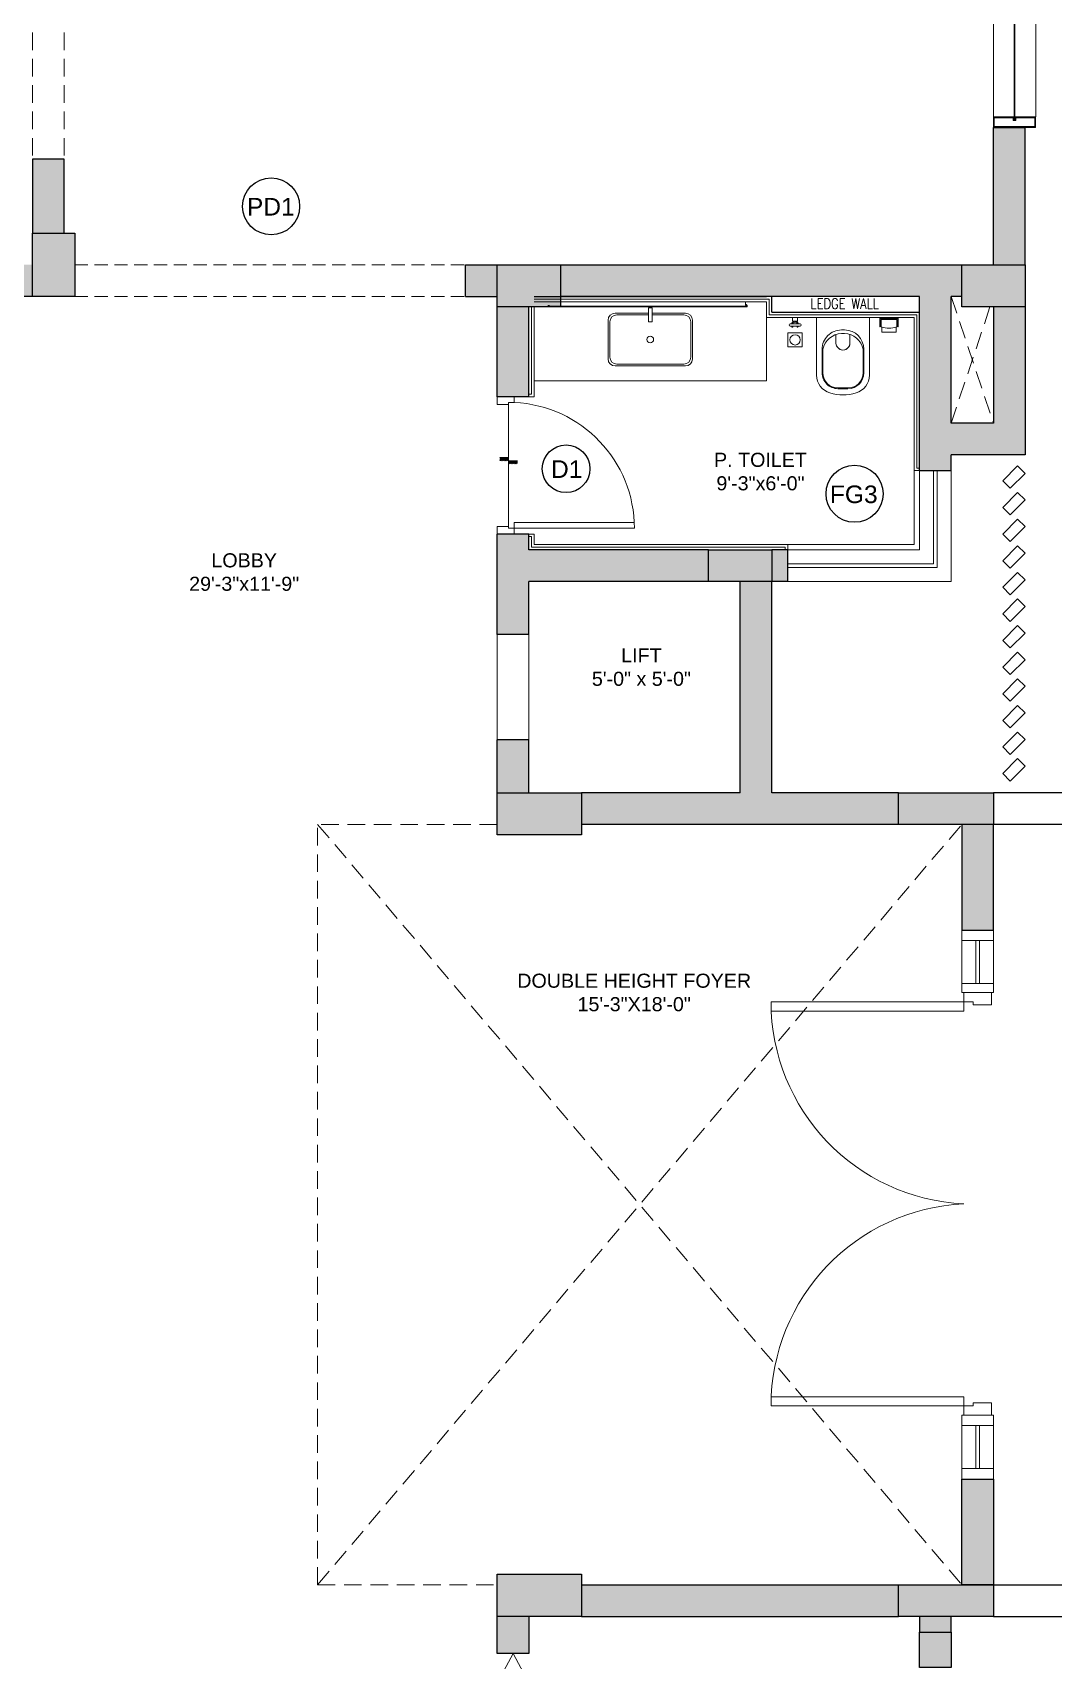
# Model space of a CAD drawing. Header units: inches. Extents: x 211391 to 214260, y -106888 to -102532.
# Drawn here: x 212012.2 to 212302.2, y -104506.5 to -104044.1 of the extents above; entities that cross this region are included whole.
import ezdxf

# ---------------------------------------------------------------- set-up
doc = ezdxf.new("R2010")
doc.units = ezdxf.units.IN
doc.header["$MEASUREMENT"] = 0
doc.linetypes.add('HIDDEN', pattern=[0.375, 0.25, -0.125])
doc.layers.get('0').update_dxf_attribs({"color": 4})
doc.layers.add('COLUMN', color=6, linetype='Continuous')
for name, color, linetype, lineweight in [('counter', 177, 'Continuous', 13), ('DIM', 1, 'Continuous', 9), ('DOOR', 2, 'Continuous', 9), ('DROP', 1, 'Continuous', 5), ('FIXTURES', 8, 'Continuous', 9), ('GLASS', 4, 'Continuous', 18), ('HATCH', 251, 'Continuous', 13), ('HIDDEN', 8, 'Continuous', 13), ('m.s.', 250, 'Continuous', 13), ('PROPOSED WALL', 6, 'Continuous', 25), ('STONE', 1, 'Continuous', 18), ('TEXT', 3, 'Continuous', 9), ('TEXT 1', 3, 'Continuous', 15), ('WALL', 5, 'Continuous', 25), ('window', 1, 'Continuous', 18)]:
    doc.layers.add(name, color=color, linetype=linetype, lineweight=lineweight)
doc.layers.add('DOOR GLAZING NUMBER', color=1, linetype='Continuous', lineweight=5, plot=False)
doc.styles.add('dimtext', font='segoeuil.ttf', dxfattribs={"width": 0.8, "height": 3})
doc.styles.add('STYLE1', font='arial.ttf', dxfattribs={"height": 8})

# ---------------------------------------------------------------- blocks, each defined once
blk = doc.blocks.new('YSRJ')
at = {"layer": 'DOOR', "elevation": 0}
for points in [[(216810.79, -98732.33, 0.400224), (216780.54, -98703.46), (216780.54, -98732.33), (216781.91, -98732.33), (216781.91, -98703.49)], [(216810.79, -98732.33, -0.400224), (216841.04, -98703.46), (216841.04, -98732.33), (216839.66, -98732.33), (216839.66, -98703.49)]]:
    blk.add_lwpolyline(points, format="xyb", dxfattribs=at)
for points in [[(216780.54, -98732.33), (216780.54, -98733.71), (216781, -98733.71), (216781, -98736.46), (216779.16, -98736.46), (216779.16, -98732.33)], [(216841.04, -98732.33), (216841.04, -98733.71), (216840.58, -98733.71), (216840.58, -98736.46), (216842.41, -98736.46), (216842.41, -98732.33)]]:
    blk.add_lwpolyline(points, close=True, dxfattribs=at)
blk = doc.blocks.new('erwe54')
at = {"layer": 'COLUMN', "ltscale": 20, "true_color": 0xe517e8}
h = blk.add_hatch(color=6, dxfattribs=at)
h.dxf.hatch_style = 1
h.paths.add_polyline_path([(205443.77, -115544.54), (205443.77, -115562.54), (205455.77, -115562.54), (205455.77, -115544.54)])
h = blk.add_hatch(color=6, dxfattribs=at)
h.dxf.hatch_style = 1
h.paths.add_polyline_path([(205593.77, -115553.54), (205575.77, -115553.54), (205575.77, -115565.54), (205593.77, -115565.54)])
h = blk.add_hatch(color=6, dxfattribs=at)
h.dxf.hatch_style = 1
h.paths.add_polyline_path([(205725.77, -115553.54), (205707.77, -115553.54), (205707.77, -115565.54), (205725.77, -115565.54)])
h = blk.add_hatch(color=6, dxfattribs=at)
h.dxf.hatch_style = 1
h.paths.add_polyline_path([(205653.77, -115634.54), (205635.77, -115634.54), (205635.77, -115643.54), (205653.77, -115643.54)])
h = blk.add_hatch(color=6, dxfattribs=at)
h.dxf.hatch_style = 1
h.paths.add_polyline_path([(205575.77, -115715.54), (205599.77, -115715.54), (205599.77, -115703.54), (205575.77, -115703.54)])
h = blk.add_hatch(color=6, dxfattribs=at)
h.dxf.hatch_style = 1
h.paths.add_polyline_path([(205716.77, -115703.54), (205689.77, -115703.54), (205689.77, -115712.54), (205716.77, -115712.54)])
h = blk.add_hatch(color=6, dxfattribs=at)
h.dxf.hatch_style = 1
h.paths.add_polyline_path([(205575.77, -115937.54), (205599.77, -115937.54), (205599.77, -115925.54), (205575.77, -115925.54)])
h = blk.add_hatch(color=6, dxfattribs=at)
h.dxf.hatch_style = 1
h.paths.add_polyline_path([(205716.77, -115928.54), (205689.77, -115928.54), (205689.77, -115937.54), (205716.77, -115937.54)])
at = {"layer": 'COLUMN', "ltscale": 20}
for points in [[(205443.77, -115562.54), (205443.77, -115544.54), (205455.77, -115544.54), (205455.77, -115562.54)], [(205575.77, -115553.54), (205593.77, -115553.54), (205593.77, -115565.54), (205575.77, -115565.54)], [(205707.77, -115553.54), (205725.77, -115553.54), (205725.77, -115565.54), (205707.77, -115565.54)], [(205635.77, -115634.54), (205653.77, -115634.54), (205653.77, -115643.54), (205635.77, -115643.54)], [(205599.77, -115715.54), (205575.77, -115715.54), (205575.77, -115703.54), (205599.77, -115703.54)], [(205689.77, -115703.54), (205716.77, -115703.54), (205716.77, -115712.54), (205689.77, -115712.54)], [(205599.77, -115937.54), (205575.77, -115937.54), (205575.77, -115925.54), (205599.77, -115925.54)], [(205689.77, -115928.54), (205716.77, -115928.54), (205716.77, -115937.54), (205689.77, -115937.54)]]:
    blk.add_lwpolyline(points, close=True, dxfattribs=at)
blk = doc.blocks.new('e57ik')
at = {"layer": 'm.s.', "ltscale": 15}
h = blk.add_hatch(dxfattribs=at)
h.set_pattern_fill('ANSI31', color=256)
h.set_pattern_definition([(45, (-434.42776, 41.17161), (-0.08838834765, 0.08838834765), [])])
h.paths.add_polyline_path([(210010.52, -105167.4), (210011.27, -105167.4), (210011.27, -105172.77), (210008.77, -105172.77), (210008.77, -105161.27), (210011.27, -105161.27), (210011.27, -105166.64), (210010.52, -105166.64)], flags=16)
h.paths.add_polyline_path([(210010.77, -105167.15), (210011.52, -105167.15), (210011.52, -105173.02), (210008.52, -105173.02), (210008.52, -105161.02), (210011.52, -105161.02), (210011.52, -105166.89), (210010.77, -105166.89)])
at = {"layer": 'm.s.', "ltscale": 2}
for points in [[(210010.77, -105167.15), (210011.52, -105167.15), (210011.52, -105173.02), (210008.52, -105173.02), (210008.52, -105161.02), (210011.52, -105161.02), (210011.52, -105166.89), (210010.77, -105166.89)], [(210010.52, -105167.4), (210011.27, -105167.4), (210011.27, -105172.77), (210008.77, -105172.77), (210008.77, -105161.27), (210011.27, -105161.27), (210011.27, -105166.64), (210010.52, -105166.64)]]:
    blk.add_lwpolyline(points, close=True, dxfattribs=at)
blk = doc.blocks.new('r68oul')
at = {"layer": 'GLASS', "ltscale": 15}
for p, q in [((209396.87, -105540.56), (209303.76, -105540.56)), ((209396.87, -105540.81), (209303.76, -105540.81))]:
    blk.add_line(p, q, dxfattribs=at)
at = {"layer": 'm.s.', "ltscale": 15}
for p, q in [((209303.76, -105534.69), (209396.87, -105534.69)), ((209396.87, -105546.69), (209303.76, -105546.69))]:
    blk.add_line(p, q, dxfattribs=at)
at = {"layer": 'DIM'}
blk.add_blockref('e57ik', (-707.76, -373.66), dxfattribs=at)
at = {"layer": 'DIM', "xscale": -1}
blk.add_blockref('e57ik', (419408.39, -373.66), dxfattribs=at)
blk = doc.blocks.new('*U5')
at = {"layer": 'DOOR'}
for points in [[(1.5, -4.54), (1.5, -3.04), (2, -3.04), (2, -0.04), (0, -0.04), (0, -4.54)], [(34.5, -4.54), (34.5, -3.04), (34, -3.04), (34, -0.04), (36, -0.04), (36, -4.54)]]:
    blk.add_lwpolyline(points, close=True, dxfattribs=at)
blk.add_lwpolyline([(34.5, -4.54, -0.400224), (1.5, -36.04), (1.5, -4.54), (3, -4.54), (3, -36.01)], format="xyb", dxfattribs=at)
blk = doc.blocks.new('*X6')
at = {"color": 0}
for p, q in [((-16.8, -3.5), (-13.3, 0)), ((-16.8, -0.8), (-15.9, 0)), ((-16.4, -5.8), (-10.6, 0)), ((-13.8, -5.8), (-8, 0)), ((-11.1, -5.8), (-5.3, 0)), ((-8.5, -5.8), (-2.7, 0)), ((-5.8, -5.8), (0, 0)), ((0, 0), (6, 6)), ((0, 2.7), (3.3, 6)), ((0, 5.3), (0.7, 6)), ((2.7, 0), (8.7, 6)), ((5.3, 0), (11.3, 6)), ((8, 0), (14, 6)), ((10.6, 0), (16.6, 6)), ((13.3, 0), (17, 3.8)), ((15.9, 0), (17, 1.1)), ((-3.2, -5.8), (0, -2.7)), ((-0.5, -5.8), (0, -5.3))]:
    blk.add_line(p, q, dxfattribs=at)
blk = doc.blocks.new('4 UQ46U')
at = {"layer": 'DROP', "lineweight": 5}
blk.add_lwpolyline([(67308.83, -52969.15), (67308.83, -52972.46), (67307.64, -52972.46), (67307.64, -52975.82)], dxfattribs=at)
at = {"layer": 'DROP', "lineweight": 5, "extrusion": (0, 0, -1), "xscale": 0.1972594911858323, "yscale": 0.1972594911858323, "zscale": -0.1972594911858323, "rotation": 270}
blk.add_blockref('*X6', (-67308.83, -52972.46), dxfattribs=at)
blk = doc.blocks.new('RJeaT')
at = {"layer": 'FIXTURES', "ltscale": 0.2}
for p, q in [((1938.58, 413.74), (1938.38, 413.74)), ((1938.38, 411.94), (1938.38, 413.74)), ((1938.58, 411.94), (1938.38, 411.94)), ((1938.58, 410.34), (1938.58, 415.34)), ((1938.58, 415.34), (1940.88, 415.34)), ((1938.68, 410.44), (1938.68, 415.24)), ((1938.68, 415.24), (1940.88, 415.24)), ((1940.88, 414.94), (1938.88, 414.94)), ((1938.88, 410.74), (1938.88, 414.94)), ((1939.88, 415.24), (1939.88, 415.14)), ((1939.88, 415.14), (1940.78, 415.14)), ((1939.98, 415.14), (1939.98, 414.94)), ((1940.68, 415.14), (1940.68, 414.94)), ((1940.78, 415.14), (1940.78, 415.24)), ((1940.88, 415.24), (1940.88, 415.34)), ((1942.28, 414.74), (1940.98, 414.74)), ((1942.28, 410.94), (1942.28, 414.74)), ((1940.88, 410.34), (1938.58, 410.34)), ((1940.88, 410.44), (1938.68, 410.44)), ((1938.68, 410.44), (1940.88, 410.44)), ((1938.88, 410.74), (1940.88, 410.74)), ((1939.88, 410.44), (1939.88, 410.54)), ((1939.88, 410.54), (1940.78, 410.54)), ((1939.98, 410.74), (1939.98, 410.54)), ((1940.68, 410.74), (1940.68, 410.54)), ((1940.78, 410.54), (1940.78, 410.44)), ((1940.88, 410.34), (1940.88, 410.44)), ((1940.98, 410.94), (1942.28, 410.94)), ((1939.38, 388.25), (1938.38, 388.25)), ((1938.38, 388.25), (1938.38, 386.85)), ((1938.38, 386.85), (1939.38, 386.85)), ((1939.38, 386.85), (1939.38, 388.25)), ((1940.08, 386.28), (1940.08, 388.92)), ((1942.48, 389.48), (1942.48, 385.68)), ((1946.28, 389.48), (1942.48, 389.48)), ((1942.48, 385.68), (1946.28, 385.68)), ((1946.28, 385.68), (1946.28, 389.48))]:
    blk.add_line(p, q, dxfattribs=at)
at = {"layer": 'FIXTURES'}
for p, q in [((1938.38, 407.57), (1953.87, 407.57)), ((1938.38, 393.37), (1938.38, 407.57)), ((1953.24, 406.09), (1946.91, 406.09)), ((1953.24, 405.88), (1946.91, 405.88)), ((1941.71, 400.89), (1941.71, 400.04)), ((1942.68, 400.89), (1942.68, 400.04)), ((1942.93, 402.34), (1945.23, 402.34)), ((1942.93, 402.34), (1945.23, 402.34)), ((1945.23, 398.59), (1942.96, 398.59)), ((1945.23, 398.59), (1942.96, 398.59)), ((1957.3, 400.47), (1957.3, 401.81)), ((1957.3, 399.12), (1957.3, 400.47)), ((1957.51, 400.47), (1957.51, 401.81)), ((1957.51, 399.12), (1957.51, 400.47)), ((1946.91, 395.05), (1953.24, 395.05)), ((1946.91, 394.84), (1953.24, 394.84)), ((1953.87, 393.37), (1938.38, 393.37))]:
    blk.add_line(p, q, dxfattribs=at)
at = {"layer": 'FIXTURES', "ltscale": 0.2, "extrusion": (0, 0, -1)}
blk.add_line((1940.68, 386.28), (1940.68, 388.92), dxfattribs=at)
at = {"layer": 'FIXTURES'}
for centre, start, end in [((1953.87, 402.57), 16.6739, 90), ((1953.87, 398.37), 270, 343.3261)]:
    blk.add_arc(centre, 5, start, end, dxfattribs=at)
at = {"layer": 'FIXTURES', "ltscale": 0.2}
for centre, start, end in [((1940.38, 388.92), 0, 180), ((1940.38, 386.28), 180, 0)]:
    blk.add_arc(centre, 0.3, start, end, dxfattribs=at)
for centre, major_axis, ratio, start_param, end_param in [((1935.08, 412.84), (0, 6.17), 0.999988, 4.36874, 5.056072), ((1940.38, 387.55), (0, 0.991), 0.999988, 0.339854, 2.833873), ((1940.38, 387.55), (0, 0.743), 0.999988, 0.460571, 2.725879), ((1940.38, 387.55), (0, 0.991), 0.999988, -0.626784, -0.307745), ((1940.38, 387.55), (-0.525, 0.525), 1, -1.412135, -1.201093), ((1940.38, 387.55), (-0.525, 0.525), 1, 2.771889, 3.025893), ((1940.38, 387.55), (0, 0.991), 0.999988, 3.449295, 3.7684), ((1940.88, 388.25), (0, 0.124), 0.999988, 2.220239, 5.656431), ((1940.88, 386.85), (0, 0.124), 0.999988, 3.768369, 7.204495)]:
    blk.add_ellipse(centre, major_axis=major_axis, ratio=ratio, start_param=start_param, end_param=end_param, dxfattribs=at)
at = {"layer": 'FIXTURES'}
for centre, major_axis, ratio, start_param, end_param in [((1946.91, 400.89), (-3.67, 3.67), 1, -0.785398, 0.785398), ((1947.9, 400.76), (-3.69, 3.69), 1, -0.594765, 0.75982), ((1953.24, 401.81), (3.02, 3.02), 1, 5.497787, 7.068583), ((1953.24, 401.81), (-2.88, 2.88), 1, 3.926991, 5.497787), ((1944.14, 400.47), (-15.03, 0), 0.9017, 2.877811, 3.405374), ((1946.91, 400.04), (3.67, 3.67), 1, 2.356194, 3.926991), ((1948.1, 400.34), (3.84, 3.84), 1, 2.412384, 3.705746), ((1945.23, 400.47), (-1.33, 1.33), 1, 2.356194, 5.497787), ((1953.24, 399.12), (2.88, 2.88), 1, 3.926991, 5.497787), ((1953.24, 399.12), (-3.02, 3.02), 1, 2.356194, 3.926991)]:
    blk.add_ellipse(centre, major_axis=major_axis, ratio=ratio, start_param=start_param, end_param=end_param, dxfattribs=at)
at = {"layer": 'FIXTURES', "extrusion": (0, 0, -1)}
blk.add_ellipse((1945.23, 400.47), major_axis=(1.33, 1.33), ratio=1, start_param=-0.785398, end_param=2.356194, dxfattribs=at)
at = {"layer": 'FIXTURES', "ltscale": 0.2, "extrusion": (0, 0, -1)}
blk.add_ellipse((1944.38, 387.58), major_axis=(0, 1.39), ratio=0.999988, start_param=4.213360238e-07, end_param=6.28318572851561, dxfattribs=at)
blk = doc.blocks.new('AETJUEU')
at = {"layer": 'FIXTURES'}
for p, q in [((67936.69, -56340.58), (67927.19, -56340.58)), ((67936.69, -56341.08), (67927.69, -56341.08)), ((67937.68, -56339.05), (67936.69, -56339.05)), ((67936.69, -56339.05), (67936.69, -56343.07)), ((67937.68, -56343.07), (67937.68, -56339.05)), ((67947.19, -56340.58), (67937.68, -56340.58)), ((67946.69, -56341.08), (67937.68, -56341.08)), ((67925.19, -56342.58), (67925.19, -56353.58)), ((67925.69, -56343.08), (67925.69, -56353.08)), ((67936.69, -56343.07), (67937.68, -56343.07)), ((67948.69, -56353.08), (67948.69, -56343.08)), ((67949.19, -56353.58), (67949.19, -56342.58)), ((67927.69, -56355.08), (67946.69, -56355.08)), ((67927.19, -56355.58), (67947.19, -56355.58))]:
    blk.add_line(p, q, dxfattribs=at)
blk.add_circle((67937.19, -56348.08), 0.945, dxfattribs=at)
for centre, start, end in [((67927.19, -56342.58), 90, 180), ((67927.69, -56343.08), 90, 180), ((67946.69, -56343.08), 0, 90), ((67947.19, -56342.58), 0, 90), ((67927.19, -56353.58), 180, 270), ((67927.69, -56353.08), 180, 270), ((67946.69, -56353.08), 270, 0), ((67947.19, -56353.58), 270, 0)]:
    blk.add_arc(centre, 2, start, end, dxfattribs=at)

msp = doc.modelspace()

# ---------------------------------------------------------------- hatches: boundary and pattern name
at = {"layer": 'Defpoints', "ltscale": 15, "true_color": 0xffffff, "transparency": 33554559}
h = msp.add_hatch(color=7, dxfattribs=at)
h.dxf.hatch_style = 1
h.paths.add_polyline_path([(212021.19, -104080.04), (212012.19, -104080.04), (212012.19, -104101.04), (212021.19, -104101.04)])
h = msp.add_hatch(color=7, dxfattribs=at)
h.dxf.hatch_style = 1
h.paths.add_polyline_path([(212144.19, -104110.04), (212135.19, -104110.04), (212135.19, -104119.04), (212144.19, -104119.04)])
at = {"layer": 'HATCH', "ltscale": 15}
h = msp.add_hatch(color=256, dxfattribs=at)
h.dxf.hatch_style = 1
h.paths.add_polyline_path([(212294.19, -104071.04), (212285.19, -104071.04), (212285.19, -104110.04), (212294.19, -104110.04)])
h = msp.add_hatch(color=256, dxfattribs=at)
h.dxf.hatch_style = 1
h.paths.add_polyline_path([(212012.19, -104110.04), (211883.19, -104110.04), (211883.19, -104119.04), (212012.19, -104119.04)])
h = msp.add_hatch(color=256, dxfattribs=at)
h.dxf.hatch_style = 1
h.paths.add_polyline_path([(212276.19, -104110.04), (212162.19, -104110.04), (212162.19, -104119.04), (212264.19, -104119.04), (212264.19, -104168.54), (212273.19, -104168.54), (212273.19, -104164.04), (212294.19, -104164.04), (212294.19, -104122.04), (212285.19, -104122.04), (212285.19, -104155.04), (212273.19, -104155.04), (212273.19, -104119.04), (212276.19, -104119.04)])
h = msp.add_hatch(color=256, dxfattribs=at)
h.dxf.hatch_style = 1
h.paths.add_polyline_path([(212153.19, -104122.04), (212144.19, -104122.04), (212144.19, -104147.54), (212153.19, -104147.54)])
h = msp.add_hatch(color=256, dxfattribs=at)
h.dxf.hatch_style = 1
h.paths.add_polyline_path([(212204.19, -104191.04), (212153.19, -104191.04), (212153.19, -104186.54), (212144.19, -104186.54), (212144.19, -104200.04), (212144.19, -104215.04), (212153.19, -104215.04), (212153.19, -104200.04), (212204.19, -104200.04)])
h = msp.add_hatch(color=256, dxfattribs=at)
h.dxf.hatch_style = 1
h.paths.add_polyline_path([(212226.69, -104191.04), (212222.19, -104191.04), (212222.19, -104200.04), (212226.69, -104200.04)])
h = msp.add_hatch(color=256, dxfattribs=at)
h.dxf.hatch_style = 1
h.paths.add_polyline_path([(212258.19, -104260.04), (212222.19, -104260.04), (212222.19, -104200.04), (212213.19, -104200.04), (212213.19, -104260.04), (212168.19, -104260.04), (212168.19, -104269.04), (212258.19, -104269.04)])
h = msp.add_hatch(color=256, dxfattribs=at)
h.dxf.hatch_style = 1
h.paths.add_polyline_path([(212153.19, -104245.04), (212144.19, -104245.04), (212144.19, -104260.04), (212153.19, -104260.04)])
h = msp.add_hatch(color=8, dxfattribs=at)
h.dxf.hatch_style = 1
h.paths.add_polyline_path([(212276.19, -104299.04), (212285.19, -104299.04), (212285.19, -104269.04), (212276.19, -104269.04)])
h = msp.add_hatch(color=8, dxfattribs=at)
h.dxf.hatch_style = 1
h.paths.add_polyline_path([(212276.19, -104455.04), (212285.19, -104455.04), (212285.19, -104485.04), (212276.19, -104485.04)])
h = msp.add_hatch(color=256, dxfattribs=at)
h.dxf.hatch_style = 1
h.paths.add_polyline_path([(212258.19, -104485.04), (212168.19, -104485.04), (212168.19, -104494.04), (212258.19, -104494.04)])
h = msp.add_hatch(color=256, dxfattribs=at)
h.dxf.hatch_style = 1
h.paths.add_polyline_path([(212153.19, -104494.04), (212144.19, -104494.04), (212144.19, -104504.54), (212153.19, -104504.54)])
h = msp.add_hatch(color=256, dxfattribs=at)
h.dxf.hatch_style = 1
h.paths.add_polyline_path([(212273.19, -104494.04), (212264.19, -104494.04), (212264.19, -104498.54), (212273.19, -104498.54)])
h = msp.add_hatch(color=8, dxfattribs=at)
h.dxf.hatch_style = 1
h.paths.add_polyline_path([(212264.19, -104498.54), (212273.19, -104498.54), (212273.19, -104508.54), (212264.19, -104508.54)])

# ---------------------------------------------------------------- linework, layer by layer
at = {"layer": 'counter'}
msp.add_lwpolyline([(212154.69, -104143.04), (212220.69, -104143.04), (212220.69, -104120.54)], dxfattribs=at)
at = {"layer": 'Defpoints', "ltscale": 20}
for p, q in [((212135.19, -104110.04), (212144.19, -104110.04)), ((212135.19, -104119.04), (212135.19, -104110.04)), ((212135.19, -104119.04), (212144.19, -104119.04))]:
    msp.add_line(p, q, dxfattribs=at)
msp.add_lwpolyline([(212021.19, -104101.04), (212021.19, -104080.04), (212012.19, -104080.04), (212012.19, -104101.04)], dxfattribs=at)
at = {"layer": 'Defpoints'}
for centre, radius in [((212079.97, -104093.46), 8.1), ((212163.77, -104168.01), 6.76), ((212245.73, -104175.12), 8.1)]:
    msp.add_circle(centre, radius, dxfattribs=at)
at = {"layer": 'DOOR', "ltscale": 20}
for points in [[(212148.69, -104504.54), (212134.61, -104530.82)], [(212148.69, -104504.54), (212162.77, -104530.82)]]:
    msp.add_lwpolyline(points, dxfattribs=at)
at = {"layer": 'DOOR GLAZING NUMBER', "ltscale": 15}
for p, q in [((212220.69, -104125.04), (212220.69, -104120.54)), ((212221.44, -104124.29), (212221.44, -104119.79))]:
    msp.add_line(p, q, dxfattribs=at)
at = {"layer": 'DROP', "ltscale": 20}
for p, q in [((212147.44, -104149.71), (212147.44, -104184.37)), ((212144.19, -104215.04), (212144.19, -104245.04)), ((212153.19, -104215.04), (212153.19, -104245.04))]:
    msp.add_line(p, q, dxfattribs=at)
at = {"layer": 'GLASS', "ltscale": 2}
for p, q in [((212214.71, -104121.54), (212214.71, -104120.54)), ((212215.19, -104121.54), (212214.71, -104121.54))]:
    msp.add_line(p, q, dxfattribs=at)
at = {"layer": 'GLASS', "ltscale": 10}
for points in [[(212215.19, -104121.54), (212215.19, -104122.04), (212158.69, -104122.04), (212158.69, -104121.54)], [(212214.98, -104121.54), (212214.98, -104121.79), (212158.96, -104121.79), (212158.96, -104121.54)]]:
    msp.add_lwpolyline(points, dxfattribs=at)
at = {"layer": 'GLASS', "color": 30, "ltscale": 2}
msp.add_arc((212214.8, -104121.49), 0.191, 343.7618, 118.3358, dxfattribs=at)
at = {"layer": 'HATCH', "linetype": 'HIDDEN', "ltscale": 15}
for p, q in [((212024.19, -104110.04), (212144.19, -104110.04)), ((212024.19, -104119.04), (212144.19, -104119.04))]:
    msp.add_line(p, q, dxfattribs=at)
at = {"layer": 'HIDDEN', "linetype": 'HIDDEN', "ltscale": 20}
for p, q in [((212012.19, -103924.04), (212012.19, -104101.04)), ((212021.19, -103924.04), (212021.19, -104101.04)), ((212273.19, -104119.04), (212285.19, -104155.04)), ((212284.19, -104122.04), (212273.19, -104155.04)), ((212093.19, -104485.04), (212093.19, -104269.04)), ((212093.19, -104269.04), (212276.19, -104485.04)), ((212093.19, -104485.04), (212276.19, -104269.04)), ((212144.19, -104269.04), (212093.19, -104269.04)), ((212093.19, -104485.04), (212144.19, -104485.04))]:
    msp.add_line(p, q, dxfattribs=at)
at = {"layer": 'PROPOSED WALL', "ltscale": 15}
for points in [[(212276.19, -104299.04), (212285.19, -104299.04), (212285.19, -104269.04), (212276.19, -104269.04)], [(212276.19, -104455.04), (212285.19, -104455.04), (212285.19, -104485.04), (212276.19, -104485.04)], [(212264.19, -104498.54), (212273.19, -104498.54), (212273.19, -104508.54), (212264.19, -104508.54)]]:
    msp.add_lwpolyline(points, close=True, dxfattribs=at)
at = {"layer": 'STONE'}
for p, q in [((212153.94, -104146.79), (212153.94, -104122.04)), ((212154.69, -104119.79), (212221.44, -104119.79)), ((212154.69, -104120.54), (212220.69, -104120.54)), ((212154.69, -104147.54), (212154.69, -104122.04)), ((212220.69, -104125.04), (212262.69, -104125.04)), ((212221.44, -104124.29), (212263.44, -104124.29)), ((212262.69, -104125.04), (212262.69, -104189.54)), ((212263.44, -104124.29), (212263.44, -104167.79)), ((212153.19, -104146.79), (212153.94, -104146.79)), ((212153.19, -104147.54), (212154.69, -104147.54)), ((212264.19, -104168.54), (212262.69, -104168.54)), ((212264.19, -104167.79), (212263.44, -104167.79)), ((212153.19, -104186.54), (212154.69, -104186.54)), ((212154.69, -104189.54), (212154.69, -104186.54)), ((212153.94, -104187.29), (212153.19, -104187.29)), ((212153.94, -104190.29), (212153.94, -104187.29)), ((212225.98, -104190.3), (212153.94, -104190.29)), ((212262.69, -104189.54), (212154.69, -104189.54)), ((212225.98, -104191.05), (212225.98, -104190.3)), ((212226.73, -104191.05), (212226.73, -104189.55))]:
    msp.add_line(p, q, dxfattribs=at)
at = {"layer": 'WALL', "ltscale": 20}
for p, q in [((212285.19, -104110.04), (212285.19, -104071.04)), ((212285.19, -104071.04), (212294.19, -104071.04)), ((212294.19, -104110.04), (212294.19, -104071.04)), ((212162.19, -104110.04), (212276.19, -104110.04)), ((212012.19, -104119.04), (211883.19, -104119.04)), ((212144.19, -104147.54), (212144.19, -104122.04)), ((212153.19, -104147.54), (212153.19, -104122.04)), ((212154.69, -104119.04), (212220.69, -104119.04)), ((212264.19, -104119.04), (212162.19, -104119.04)), ((212222.19, -104123.54), (212222.19, -104119.04)), ((212264.19, -104168.54), (212264.19, -104119.04)), ((212276.19, -104119.04), (212273.19, -104119.04)), ((212273.19, -104155.04), (212273.19, -104119.04)), ((212285.19, -104122.04), (212285.19, -104155.04)), ((212294.19, -104122.04), (212294.19, -104164.04)), ((212153.19, -104147.54), (212144.19, -104147.54)), ((212285.19, -104155.04), (212273.19, -104155.04)), ((212273.19, -104168.54), (212273.19, -104164.04)), ((212294.19, -104164.04), (212273.19, -104164.04)), ((212264.19, -104168.54), (212273.19, -104168.54)), ((212292.07, -104167.19), (212287.82, -104171.43)), ((212294.19, -104169.31), (212292.07, -104167.19)), ((212287.82, -104171.43), (212289.95, -104173.56)), ((212289.95, -104173.56), (212294.19, -104169.31)), ((212292.07, -104174.75), (212287.82, -104179)), ((212289.95, -104181.12), (212294.19, -104176.87)), ((212294.19, -104176.87), (212292.07, -104174.75)), ((212287.82, -104179), (212289.95, -104181.12)), ((212292.07, -104182.31), (212287.82, -104186.56)), ((212294.19, -104184.43), (212292.07, -104182.31)), ((212144.19, -104200.04), (212144.19, -104186.54)), ((212153.19, -104186.54), (212144.19, -104186.54)), ((212153.19, -104191.04), (212153.19, -104186.54)), ((212287.82, -104186.56), (212289.95, -104188.68)), ((212289.95, -104188.68), (212294.19, -104184.43)), ((212204.19, -104191.04), (212153.19, -104191.04)), ((212226.69, -104191.04), (212222.19, -104191.04)), ((212226.69, -104191.04), (212226.69, -104200.04)), ((212292.07, -104189.87), (212287.82, -104194.12)), ((212294.19, -104192), (212292.07, -104189.87)), ((212287.82, -104194.12), (212289.95, -104196.24)), ((212289.95, -104196.24), (212294.19, -104192)), ((212144.19, -104215.04), (212144.19, -104200.04)), ((212204.19, -104200.04), (212153.19, -104200.04)), ((212153.19, -104215.04), (212153.19, -104200.04)), ((212213.19, -104260.04), (212213.19, -104200.04)), ((212226.69, -104200.04), (212222.19, -104200.04)), ((212222.19, -104260.04), (212222.19, -104200.04)), ((212292.07, -104197.43), (212287.82, -104201.68)), ((212289.95, -104203.8), (212294.19, -104199.56)), ((212294.19, -104199.56), (212292.07, -104197.43)), ((212287.82, -104201.68), (212289.95, -104203.8)), ((212292.07, -104205), (212287.82, -104209.24)), ((212294.19, -104207.12), (212292.07, -104205)), ((212287.82, -104209.24), (212289.95, -104211.36)), ((212289.95, -104211.36), (212294.19, -104207.12)), ((212292.07, -104212.56), (212287.82, -104216.8)), ((212289.95, -104218.92), (212294.19, -104214.68)), ((212294.19, -104214.68), (212292.07, -104212.56)), ((212153.19, -104215.04), (212144.19, -104215.04)), ((212287.82, -104216.8), (212289.95, -104218.92)), ((212292.07, -104220.12), (212287.82, -104224.36)), ((212289.95, -104226.48), (212294.19, -104222.24)), ((212294.19, -104222.24), (212292.07, -104220.12)), ((212287.82, -104224.36), (212289.95, -104226.48)), ((212292.07, -104227.68), (212287.82, -104231.92)), ((212294.19, -104229.8), (212292.07, -104227.68)), ((212287.82, -104231.92), (212289.95, -104234.04)), ((212289.95, -104234.04), (212294.19, -104229.8)), ((212292.07, -104235.24), (212287.82, -104239.48)), ((212289.95, -104241.6), (212294.19, -104237.36)), ((212294.19, -104237.36), (212292.07, -104235.24)), ((212287.82, -104239.48), (212289.95, -104241.6)), ((212144.19, -104260.04), (212144.19, -104245.04)), ((212153.19, -104245.04), (212144.19, -104245.04)), ((212153.19, -104260.04), (212153.19, -104245.04)), ((212292.07, -104242.8), (212287.82, -104247.04)), ((212287.82, -104247.04), (212289.95, -104249.16)), ((212289.95, -104249.16), (212294.19, -104244.92)), ((212294.19, -104244.92), (212292.07, -104242.8)), ((212292.07, -104250.36), (212287.82, -104254.6)), ((212294.19, -104252.48), (212292.07, -104250.36)), ((212287.82, -104254.6), (212289.95, -104256.72)), ((212289.95, -104256.72), (212294.19, -104252.48)), ((212213.19, -104260.04), (212168.19, -104260.04)), ((212258.19, -104260.04), (212222.19, -104260.04)), ((212372.19, -104260.04), (212285.19, -104260.04)), ((212258.19, -104269.04), (212168.19, -104269.04)), ((212372.19, -104269.04), (212285.19, -104269.04)), ((212168.19, -104485.04), (212258.19, -104485.04)), ((212144.19, -104504.54), (212144.19, -104494.04)), ((212153.19, -104494.04), (212153.19, -104504.54)), ((212168.19, -104494.04), (212258.19, -104494.04)), ((212264.19, -104494.04), (212264.19, -104498.54)), ((212273.19, -104498.54), (212273.19, -104494.04)), ((212264.19, -104498.54), (212273.19, -104498.54)), ((212153.19, -104504.54), (212144.19, -104504.54))]:
    msp.add_line(p, q, dxfattribs=at)
at = {"layer": 'WALL'}
for p, q in [((212285.19, -104485.04), (212372.19, -104485.04)), ((212285.19, -104494.04), (212372.19, -104494.04))]:
    msp.add_line(p, q, dxfattribs=at)
at = {"layer": 'WALL', "ltscale": 20}
msp.add_lwpolyline([(212222.19, -104123.54), (212264.19, -104123.54)], dxfattribs=at)
at = {"layer": 'window', "ltscale": 20}
for p, q in [((212276.19, -104299.04), (212276.19, -104316.82)), ((212285.19, -104302.04), (212276.19, -104302.04)), ((212280.19, -104314.26), (212280.19, -104302.04)), ((212281.19, -104314.26), (212281.19, -104302.04)), ((212285.19, -104299.04), (212285.19, -104316.82)), ((212285.19, -104314.26), (212276.19, -104314.26)), ((212285.19, -104316.82), (212276.19, -104316.82)), ((212276.19, -104436.82), (212276.19, -104455.04)), ((212285.19, -104436.82), (212276.19, -104436.82)), ((212285.19, -104436.82), (212285.19, -104455.04)), ((212285.19, -104439.82), (212276.19, -104439.82)), ((212280.19, -104452.04), (212280.19, -104439.82)), ((212281.19, -104452.04), (212281.19, -104439.82)), ((212285.19, -104452.04), (212276.19, -104452.04)), ((212285.19, -104455.04), (212276.19, -104455.04))]:
    msp.add_line(p, q, dxfattribs=at)
for points in [[(212226.69, -104200.04), (212273.19, -104200.04), (212273.19, -104168.54)], [(212226.69, -104196.04), (212269.19, -104196.04), (212269.19, -104168.54)], [(212226.69, -104195.04), (212268.19, -104195.04), (212268.19, -104168.54)], [(212226.69, -104191.04), (212264.19, -104191.04), (212264.19, -104168.54)]]:
    msp.add_lwpolyline(points, dxfattribs=at)

# ---------------------------------------------------------------- block references
at = {"layer": 'DOOR', "ltscale": 5, "xscale": 1.083333333333773, "yscale": 1.083333333333773, "zscale": 1.083333333333773, "rotation": 90}
msp.add_blockref('*U5', (212144.14, -104186.54), dxfattribs=at)
at = {"layer": 'FIXTURES'}
msp.add_blockref('AETJUEU', (144250.5, -47783.22), dxfattribs=at)
at = {"layer": 'FIXTURES', "xscale": 1.056338028168694, "yscale": 1.056338028168694, "zscale": 1.056338028168694, "rotation": 270}
msp.add_blockref('RJeaT', (211819.41, -102077.46), dxfattribs=at)
at = {"layer": 'TEXT 1'}
msp.add_blockref('erwe54', (6568.42, 11443.5), dxfattribs=at)
at = {"layer": 'WALL', "rotation": 90}
msp.add_blockref('r68oul', (106750.5, -313371.8), dxfattribs=at)
at = {"layer": 'WALL'}
for name, p, xscale, yscale, zscale, rotation in [('4 UQ46U', (252065.66, -53444.12), 0.7535655759087191, 0.7535655759087191, 0.7535655759087191, 270), ('YSRJ', (24958.51, -515717.45, 0), 1.897233201580837, 1.897233201580837, 1.897233201580837, 89.99999999999999)]:
    msp.add_blockref(name, p, dxfattribs=dict(at, xscale=xscale, yscale=yscale, zscale=zscale, rotation=rotation))

# ---------------------------------------------------------------- texts
at = {"layer": 'Defpoints', "style": 'STYLE1'}
msp.add_text('FG3', height=5, dxfattribs=at).set_placement((212238.71, -104177.76))
at = {"layer": 'Defpoints', "char_height": 5, "attachment_point": 3, "style": 'STYLE1'}
for s, insert in [('\\A1;\\pxqc;PD1', (212083.99, -104091.06)), ('\\A1;\\pxqc;D1', (212168.07, -104165.6))]:
    msp.add_mtext_dynamic_manual_height_columns(s, width=8.2379, gutter_width=70, heights=[-5.02], dxfattribs=dict(at, insert=insert))
at = {"layer": 'TEXT', "insert": (212242.93, -104119.6), "char_height": 3, "width": 95.1071, "attachment_point": 2, "style": 'dimtext'}
msp.add_mtext('\\A1;{\\Fromanc|c0;LEDGE WALL}', dxfattribs=at)
at = {"layer": 'TEXT', "ltscale": 10, "char_height": 4, "attachment_point": 3, "style": 'STYLE1'}
for s, width, heights, insert in [('\\A1;\\pxqc;P. TOILET\\P9\'-3"x6\'-0"', 101.9942, [-10.82], (212270, -104163.46)), ('\\A1;\\pxqc;LOBBY\\P29\'-3"x11\'-9"', 101.9942, [-10.82], (212123.31, -104192.01)), ('\\A1;\\pxqc;LIFT\\P5\'-0" x 5\'-0"', 101.9942, [-10.75], (212236.17, -104219)), ('\\A1;\\pxqc;DOUBLE HEIGHT FOYER\\P15\'-3"X18\'-0"', 80.6746, [-10.82], (212223.46, -104311.44))]:
    msp.add_mtext_dynamic_manual_height_columns(s, width=width, gutter_width=35, heights=heights, dxfattribs=dict(at, insert=insert))

doc.saveas('drawing.dxf')
